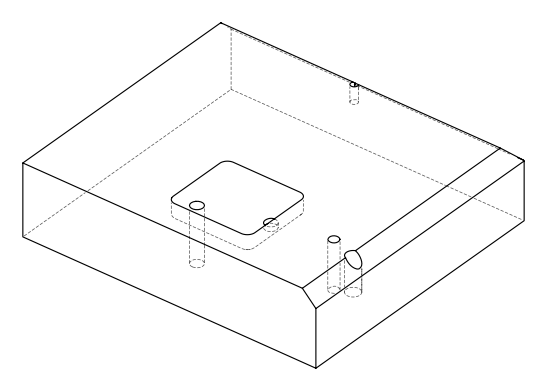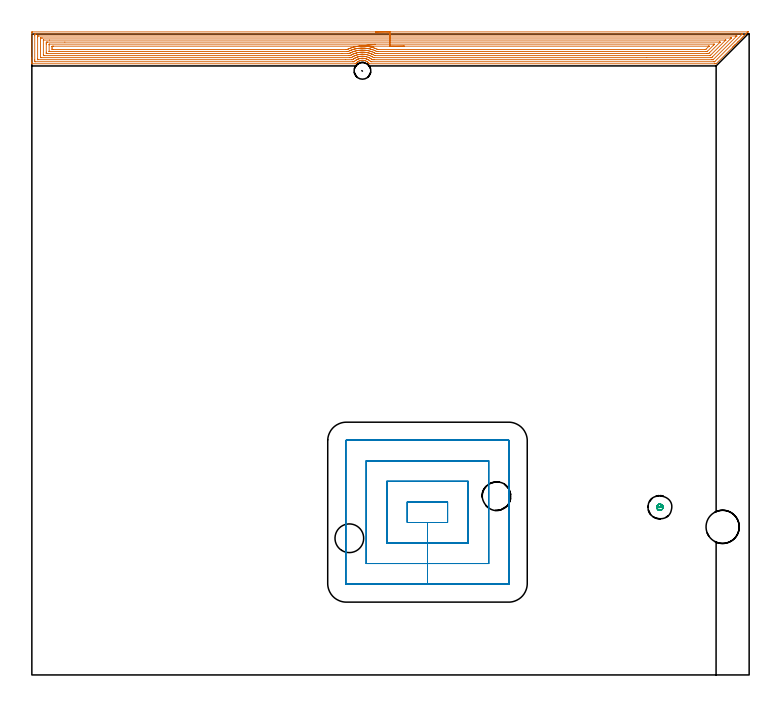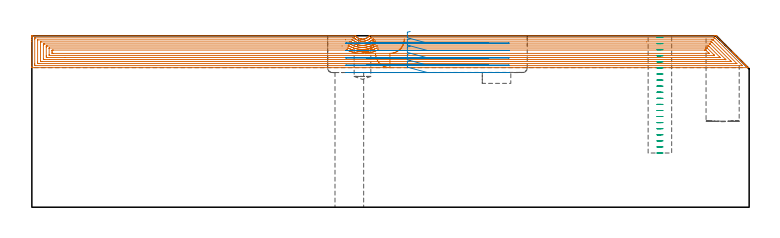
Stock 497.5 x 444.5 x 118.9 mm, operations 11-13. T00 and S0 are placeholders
(PLAN: 13 operations, 9 tool changes, 77.4 min)
(1 SPOT_DRILL | STEP1HOLE | NXT0321_9005460120000 | 0.05 min | 3053 mm3)
(2 SPOT_DRILL_1 | STEP1POCKET | NXT0321_9005460120000 | 0.05 min | 3052 mm3)
(3 SPOT_DRILL_2 | STEP1POCKET_3 | NXT0321_9005460120000 | 0.03 min | 1 mm3)
(4 DRILL_THROUGH_HOLE_INTO_CENTER | STEP1HOLE | NXT0301_065 | 0.4 min | 6304 mm3)
(5 DRILL_TO_ENLARGE_THROUGH_HOLE | STEP1HOLE | UGT0301_265 | 0.42 min | 27550 mm3)
(6 DRILL_BLIND_HOLE_INTO_CENTER | STEP1POCKET | NXT0301_128 | 0.04 min | 539 mm3)
(7 INDEXABLE_INSERT_DRILL_BLIND_HOLE_FROM_SOLID | STEP1POCKET_2 | NXT0302_017 | 0.25 min | 24609 mm3)
(8 DRILL_BLIND_HOLE_INTO_CENTER_1 | STEP1POCKET_3 | NXT0301_087 | 0.13 min | 3035 mm3)
(9 MILL_ROUGH_BLIND_HOLE_CONTOUR | STEP1POCKET | NXT0201_013 | Spiral | 0.69 min | 6552 mm3)
(10 AREA_MILL | FG_CHAMFER_SURFACE | UGT0205_001 | 30.69 min | 114221 mm3)
(11 AREA_MILL_1 | FG_CHAMFER_SURFACE_1 | UGT0205_001 | 31.65 min | 117886 mm3)
(12 MILL_RECTANGULAR_POCKET | POCKET_RECTANGULAR_STRAIGHT | NXT0201_007 | Follow Part, ap 6.25, ae 75% | 11.3 min | 419821 mm3)
(13 MILL_BLIND_HOLE_FROM_SOLID_MATERIAL | STEP1POCKET_1 | NXT0201_011 | Spiral | 1.71 min | 16965 mm3)
(TOOL NXT0321_9005460120000 | NC Spot Drill, 142deg, 12mm, Carbide, Uncoated | D12 PA142 FL30 Z2)
(TOOL NXT0301_065 | Carbide Drill 9.4mm [860.1-0940-075A1-MM 2214] | D9.4 PA140 FL98 Z2)
(TOOL UGT0301_265 | Twist Drill 19.9 mm | D19.9 PA118 FL140 Z2)
(TOOL NXT0301_128 | Carbide Drill 12mm [861.1-1200-036A1-GP GC34] | D12 PA150 FL37.4 Z2)
(TOOL NXT0302_017 | Index. Insert Drill 23mm [880-D2300L25-05] | D23 PA176 FL115 Z2)
(TOOL NXT0301_087 | Carbide Drill 11.6mm [860.1-1160-058A1-MM 2214] | D11.6 PA140 FL72 Z2)
(TOOL NXT0201_013 | ENDMILL 10mm | D10 FL30 Z4)
(TOOL UGT0205_001 | Chamfer Mill 20 x 3 x 45 deg. | D20 FL50 Z2)
(TOOL NXT0201_007 | ENDMILL 25mm [R216.25-25050GCK54P 1620] | D25 R3 FL54 Z5)
(TOOL NXT0201_011 | ENDMILL 12mm [2P460-1200-NA 1630] | D12 FL38 Z6)
(OP 11 AREA_MILL_1)
G17 G21 G94 G90
T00 M6
G54
G17 G0 G90 X238.35 Y446. S1061 M3
G43 Z128.9 H0
Z106.8
G94 G1 X238.388 Z105.928 F250.
X238.502 Z105.063
X238.691 Z104.212
X238.953 Z103.38
X239.287 Z102.574
X239.69 Z101.8
X240.159 Z101.064
X240.69 Z100.372
X241.279 Z99.729
X241.922 Z99.14
X242.614 Z98.608
X243.35 Z98.14
X244.124 Z97.737
X244.93 Z97.403
X245.762 Z97.141
X246.614 Z96.952
X247.479 Z96.838
X248.35 Z96.8
X496.374
X496.665 Y445.998 Z96.802
X496.677 Y445.996 Z96.803
X496.689 Y445.992 Z96.806
X496.677 Y445.978 Z96.821
X496.665 Y445.965 Z96.834
X496.637 Y445.937 Z96.863
X496.239 Y445.537 Z97.26
X495.717 Y445.017 Z97.782
X495.473 Y444.771 Z98.026
X495.356 Y444.655 Z98.142
X495.175 Y444.474 Z98.325
X495.021 Y444.32 Z98.479
X494.915 Y444.214 Z98.584
X494.877 Y444.176 Z98.623
X494.172 Y443.472 Z99.328
X494.033 Y443.332 Z99.465
X493.982 Y443.281 Z99.517
X493.324 Y442.624 Z100.176
X493.151 Y442.449 Z100.347
X492.476 Y441.776 Z101.024
X492.269 Y441.567 Z101.229
X491.628 Y440.928 Z101.872
X491.597 Y440.897 Z101.902
X491.387 Y440.685 Z102.111
X490.78 Y440.08 Z102.72
X490.703 Y440.003 Z102.796
X490.504 Y439.802 Z102.994
X489.932 Y439.232 Z103.568
X489.809 Y439.108 Z103.69
X489.622 Y438.92 Z103.876
X489.084 Y438.384 Z104.416
X488.74 Y438.038 Z104.758
X488.236 Y437.536 Z105.264
X488.02 Y437.319 Z105.479
X487.86 Y437.158 Z105.637
X487.698 Y436.997 Z105.801
X487.573 Y436.872 Z105.926
X487.417 Y436.715 Z106.08
X487.262 Y436.561 Z106.236
X487.126 Y436.425 Z106.373
X486.976 Y436.273 Z106.522
X486.827 Y436.126 Z106.672
X486.679 Y435.978 Z106.82
X486.534 Y435.832 Z106.963
X486.392 Y435.691 Z107.107
X486.232 Y435.531 Z107.267
X486.093 Y435.391 Z107.405
X485.957 Y435.255 Z107.542
X485.785 Y435.083 Z107.714
X474.776 Y424.076 Z118.724
X474.606 Y423.909 Z118.891
X474.6 Y423.907 Z118.893
X473.712 Y423.9 Z118.9
X234.041
X234.006 Y423.906 Z118.891
X233.977 Y423.929 Z118.868
X233.748 Y424.203 Z118.596
X233.686 Y424.279 Z118.521
X233.328 Y424.666 Z118.134
X233.153 Y424.829 Z117.971
X232.716 Y425.173 Z117.625
X232.609 Y425.245 Z117.552
X232.259 Y425.484 Z117.314
X232.159 Y425.543 Z117.255
X231.766 Y425.738 Z117.06
X231.365 Y425.911 Z116.889
X230.911 Y426.059 Z116.737
X230.735 Y426.104 Z116.694
X230.641 Y426.127 Z116.671
X230.464 Y426.168 Z116.624
X230.025 Y426.244 Z116.553
X229.96 Y426.249 Z116.548
X229.781 Y426.262 Z116.528
X229.626 Y426.278 Z116.517
X229.577 Y426.282 Z116.512
X229.57
X229.262 Y426.284 Z116.506
X229.13 Y426.286 Z116.51
X228.906 Y426.269 Z116.521
X228.858 Y426.265 Z116.523
X228.809 Y426.263 Z116.528
X228.731 Y426.259 Z116.536
X228.683 Y426.255 Z116.539
X228.676 Y426.254 Z116.54
X228.262 Y426.195 Z116.603
X228.235 Y426.191 Z116.608
X228.162 Y426.174 Z116.624
X227.959 Y426.127 Z116.67
X227.789 Y426.087 Z116.707
X227.781 Y426.084 Z116.71
X227.55 Y426.013 Z116.784
X227.338 Y425.946 Z116.85
X226.887 Y425.762 Z117.034
X226.449 Y425.544 Z117.255
X226.001 Y425.261 Z117.539
X225.993 Y425.255 Z117.545
X225.695 Y425.025 Z117.772
X225.627 Y424.974 Z117.823
X225.397 Y424.773 Z118.023
X225.271 Y424.664 Z118.132
X225.107 Y424.502 Z118.295
X224.987 Y424.363 Z118.436
X224.959 Y424.33 Z118.469
X224.744 Y424.077 Z118.717
X224.722 Y424.05 Z118.743
X224.595 Y423.899 Z118.884
X224.204 Y423.9 Z118.9
X0.184
X0.007 Y423.903 Z118.888
X0. Y423.909 Z118.882
Y424.281 Z118.519
Y424.519 Z118.281
Y425.245 Z117.55
Y426.49 Z116.307
Y427.892 Z114.904
Y445.537 Z97.26
X0.003 Y445.8 Z96.998
X0.01 Y445.992 Z96.806
X0.205 Y445.999 Z96.799
X248.35 Y446. Z96.8
Y444.586 Z98.214
X492.563 Y444.585 Z98.215
X492.783 Y444.579 Z98.221
X492.819 Y444.578 Z98.222
X492.811 Y444.567 Z98.233
X492.796 Y444.549 Z98.251
X492.7 Y444.45 Z98.35
X492.592 Y444.342 Z98.458
X473.712 Y425.462 Z117.338
X473.601 Y425.354 Z117.446
X473.573 Y425.33 Z117.47
X473.559 Y425.321 Z117.479
X473.538 Y425.319 Z117.481
X473.435 Y425.316 Z117.484
X473.229 Y425.315 Z117.485
X472.817 Y425.314 Z117.486
X235.759 Y425.315 Z117.485
X235.348 Y425.319 Z117.481
X235.147 Y425.321 Z117.479
X234.936 Y425.505 Z117.295
X234.598 Y425.797 Z117.003
X234.18 Y426.127 Z116.673
X234.041 Y426.23 Z116.57
X233.696 Y426.468 Z116.332
X233.295 Y426.699 Z116.101
X233.147 Y426.773 Z116.027
X232.641 Y427.01 Z115.79
X232.253 Y427.17 Z115.63
X232.001 Y427.258 Z115.542
X231.612 Y427.378 Z115.422
X231.359 Y427.442 Z115.358
X231.101 Y427.505 Z115.295
X230.798 Y427.563 Z115.237
X230.464 Y427.618 Z115.182
X229.78 Y427.685 Z115.115
X229.617 Y427.696 Z115.104
X229.57 Y427.697 Z115.103
X229.219 Y427.696 Z115.104
X228.885 Y427.686 Z115.114
X228.676 Y427.672 Z115.128
X228.351 Y427.646 Z115.154
X228.069 Y427.608 Z115.192
X227.935 Y427.588 Z115.212
X227.781 Y427.562 Z115.238
X227.323 Y427.462 Z115.338
X226.887 Y427.346 Z115.454
X226.628 Y427.265 Z115.535
X226.359 Y427.173 Z115.627
X225.993 Y427.032 Z115.768
X225.977 Y427.025 Z115.775
X225.94 Y427.01 Z115.79
X225.379 Y426.733 Z116.067
X225.098 Y426.579 Z116.221
X224.82 Y426.402 Z116.398
X224.423 Y426.127 Z116.673
X224.204 Y425.96 Z116.84
X223.814 Y425.63 Z117.17
X223.459 Y425.321 Z117.479
X223.412 Y425.319 Z117.481
X223.31 Y425.316 Z117.484
X223.239 Y425.315 Z117.485
X222.416 Y425.314 Z117.486
X2.42 Y425.315 Z117.485
X2.349
X2.039 Y425.321 Z117.479
X2.01 Y425.422 Z117.378
X2.003 Y425.656 Z117.144
X2.001 Y426.127 Z116.673
X2. Y426.541 Z116.259
Y443.304 Z99.496
X2.002 Y443.773 Z99.027
X2.005 Y444.182 Z98.618
X2.018 Y444.579 Z98.221
X2.42 Y444.585 Z98.215
X2.49
X248.35 Y444.586 Z98.214
Y443.172 Z99.628
X488.02
X488.63 Y443.171 Z99.629
X488.74 Y443.169 Z99.631
X488.915 Y443.165 Z99.635
X488.95 Y443.159 Z99.641
X488.933 Y443.138 Z99.662
X488.915 Y443.115 Z99.685
X472.634 Y426.834 Z115.966
X472.569 Y426.771 Z116.029
X472.539 Y426.745 Z116.055
X472.525 Y426.736 Z116.064
X472.492 Y426.734 Z116.066
X472.207 Y426.73 Z116.07
X471.923 Y426.729 Z116.071
X471.314
X237.619
X237.007 Y426.73 Z116.07
X236.724 Y426.733 Z116.067
X236.1 Y426.743 Z116.057
X235.83 Y426.954 Z115.846
X235.755 Y427.01 Z115.79
X235.276 Y427.347 Z115.453
X234.936 Y427.572 Z115.228
X234.375 Y427.892 Z114.908
X234.041 Y428.054 Z114.746
X233.729 Y428.2 Z114.6
X233.147 Y428.435 Z114.365
X232.323 Y428.705 Z114.095
X232.253 Y428.724 Z114.076
X232.052 Y428.774 Z114.026
X231.359 Y428.92 Z113.88
X231.176 Y428.954 Z113.846
X230.785 Y429.014 Z113.786
X230.464 Y429.046 Z113.754
X230.159 Y429.076 Z113.724
X229.57 Y429.107 Z113.693
X229.229 Y429.11 Z113.69
X228.676 Y429.092 Z113.708
X228.375 Y429.071 Z113.729
X228.088 Y429.047 Z113.753
X227.781 Y429.008 Z113.792
X227.575 Y428.978 Z113.822
X227.256 Y428.926 Z113.874
X226.887 Y428.852 Z113.948
X226.822 Y428.838 Z113.962
X226.553 Y428.774 Z114.026
X226.117 Y428.652 Z114.148
X225.993 Y428.614 Z114.186
X225.446 Y428.431 Z114.369
X225.098 Y428.292 Z114.508
X224.815 Y428.172 Z114.628
X224.215 Y427.892 Z114.908
X224.204 Y427.886 Z114.914
X223.863 Y427.691 Z115.109
X223.648 Y427.558 Z115.242
X223.31 Y427.338 Z115.462
X223.115 Y427.202 Z115.598
X222.851 Y427.01 Z115.79
X222.604 Y426.823 Z115.977
X222.533 Y426.771 Z116.029
X222.483 Y426.735 Z116.065
X222.416 Y426.734 Z116.066
X221.805 Y426.73 Z116.07
X217.526 Y426.728 Z116.072
X4.113 Y426.729 Z116.071
X4.037 Y426.73 Z116.07
X4.015 Y426.732 Z116.068
X4.01 Y426.734 Z116.066
X4.007 Y426.746 Z116.054
X4.003 Y426.804 Z115.996
X4.001 Y427.01 Z115.79
X4. Y427.215 Z115.585
Y442.214 Z100.586
X4.002 Y442.89 Z99.91
X4.004 Y443.092 Z99.708
X4.009 Y443.158 Z99.642
X4.067 Y443.165 Z99.635
X4.208 Y443.167 Z99.633
X4.818 Y443.171 Z99.629
X248.35 Y443.172 Z99.628
Y441.757 Z101.043
X484.698
X484.956 Y441.755 Z101.045
X485.027 Y441.754 Z101.046
X485.079 Y441.751 Z101.049
X485.065 Y441.726 Z101.074
X484.974 Y441.628 Z101.172
X484.903 Y441.554 Z101.246
X484.477 Y441.126 Z101.674
X471.923 Y428.572 Z114.228
X471.576 Y428.234 Z114.566
X471.497 Y428.158 Z114.642
X471.348 Y428.15 Z114.65
X471.029 Y428.146 Z114.654
X470.774 Y428.144 Z114.656
X426.451 Y428.143 Z114.657
X237.619
X237.363 Y428.144 Z114.656
X237.045 Y428.148 Z114.652
X237.008 Y428.15 Z114.65
X236.961 Y428.173 Z114.627
X236.863 Y428.237 Z114.563
X236.724 Y428.326 Z114.474
X236.016 Y428.774 Z114.026
X235.83 Y428.884 Z113.916
X235.571 Y429.03 Z113.77
X234.936 Y429.328 Z113.472
X234.167 Y429.656 Z113.144
X234.041 Y429.705 Z113.095
X233.965 Y429.732 Z113.068
X233.147 Y429.988 Z112.812
X232.689 Y430.109 Z112.691
X232.253 Y430.206 Z112.594
X231.934 Y430.274 Z112.526
X231.557 Y430.343 Z112.457
X231.359 Y430.372 Z112.428
X230.533 Y430.471 Z112.329
X230.464 Y430.476 Z112.324
X229.581 Y430.527 Z112.273
X229.57 Y430.528 Z112.272
X229.127 Y430.523 Z112.277
X228.7 Y430.515 Z112.285
X228.676 Y430.514 Z112.286
X227.866 Y430.455 Z112.345
X227.781 Y430.446 Z112.354
X227.081 Y430.348 Z112.452
X226.887 Y430.317 Z112.483
X226.331 Y430.205 Z112.595
X225.993 Y430.127 Z112.673
X225.615 Y430.029 Z112.771
X225.098 Y429.878 Z112.922
X224.929 Y429.824 Z112.976
X224.436 Y429.656 Z113.144
X224.27 Y429.592 Z113.208
X224.204 Y429.565 Z113.235
X223.649 Y429.322 Z113.478
X223.31 Y429.16 Z113.64
X223.049 Y429.032 Z113.768
X222.569 Y428.774 Z114.026
X222.473 Y428.718 Z114.082
X222.416 Y428.682 Z114.118
X221.779 Y428.265 Z114.535
X221.665 Y428.192 Z114.608
X221.597 Y428.15 Z114.65
X221.521 Y428.148 Z114.652
X221.265 Y428.145 Z114.655
X220.627 Y428.143 Z114.657
X220.373
X6.637
X6.14 Y428.146 Z114.654
X6.027 Y428.148 Z114.652
X6.01 Y428.15 Z114.65
X6.007 Y428.171 Z114.629
X6.003 Y428.225 Z114.575
X6.001 Y428.334 Z114.466
Y441.566 Z101.234
X6.003 Y441.675 Z101.125
X6.007 Y441.73 Z101.07
X6.01 Y441.75 Z101.05
X6.039 Y441.752 Z101.048
X6.253 Y441.755 Z101.045
X6.891 Y441.757 Z101.043
X7.145
X248.35
Y440.343 Z102.457
X480.967
X481.169 Y440.339 Z102.461
X481.223 Y440.336 Z102.464
X481.226 Y440.335 Z102.465
X481.222 Y440.328 Z102.472
X481.19 Y440.29 Z102.51
X481.145 Y440.244 Z102.556
X481.007 Y440.105 Z102.695
X470.792 Y429.89 Z112.91
X470.554 Y429.656 Z113.144
X470.468 Y429.577 Z113.223
X470.452 Y429.564 Z113.236
X470.403 Y429.561 Z113.239
X470.336 Y429.558 Z113.242
X470.235 Y429.557 Z113.243
X470.134
X238.412
X238.21 Y429.559 Z113.241
X237.81 Y429.564 Z113.236
X237.635 Y429.656 Z113.144
X237.619 Y429.666 Z113.134
X237.592 Y429.683 Z113.117
X236.724 Y430.181 Z112.619
X235.978 Y430.539 Z112.261
X235.83 Y430.604 Z112.196
X235.714 Y430.653 Z112.147
X234.936 Y430.965 Z111.835
X234.284 Y431.181 Z111.619
X234.041 Y431.254 Z111.546
X233.454 Y431.421 Z111.379
X233.147 Y431.494 Z111.306
X233.051 Y431.516 Z111.284
X232.253 Y431.675 Z111.125
X231.94 Y431.73 Z111.07
X231.359 Y431.805 Z110.995
X230.919 Y431.855 Z110.945
X230.464 Y431.891 Z110.909
X229.959 Y431.919 Z110.881
X229.57 Y431.935 Z110.865
X229.048 Y431.936 Z110.864
X228.676 Y431.924 Z110.876
X228.194 Y431.896 Z110.904
X227.781 Y431.868 Z110.932
X227.368 Y431.829 Z110.971
X226.887 Y431.762 Z111.038
X226.585 Y431.719 Z111.081
X225.993 Y431.609 Z111.191
X225.835 Y431.576 Z111.224
X225.145 Y431.421 Z111.379
X225.108 Y431.411 Z111.389
X225.098 Y431.409 Z111.391
X224.418 Y431.21 Z111.59
X224.204 Y431.143 Z111.657
X223.749 Y430.988 Z111.812
X223.31 Y430.826 Z111.974
X223.103 Y430.742 Z112.058
X222.617 Y430.539 Z112.261
X222.479 Y430.476 Z112.324
X222.416 Y430.446 Z112.354
X221.883 Y430.181 Z112.619
X221.521 Y429.987 Z112.813
X221.308 Y429.867 Z112.933
X220.954 Y429.656 Z113.144
X220.809 Y429.571 Z113.229
X220.721 Y429.563 Z113.237
X220.627 Y429.561 Z113.239
X219.833 Y429.557 Z113.243
X219.733
X8.68
X8.579 Y429.558 Z113.242
X8.377 Y429.561 Z113.239
X8.01 Y429.568 Z113.232
X8.008 Y429.656 Z113.144
X8.001 Y430.326 Z112.474
X8. Y440.032 Z102.768
X8.003 Y440.244 Z102.556
X8.007 Y440.326 Z102.474
X8.008 Y440.332 Z102.468
X8.035 Y440.336 Z102.464
X8.142 Y440.34 Z102.46
X8.276 Y440.342 Z102.458
X12.325 Y440.343 Z102.457
X248.35
Y438.929 Z103.871
X476.833
X477.047 Y438.927 Z103.873
X477.289 Y438.924 Z103.876
X477.357 Y438.922 Z103.878
X477.289 Y438.843 Z103.957
X477.108 Y438.657 Z104.143
X476.931 Y438.479 Z104.321
X469.873 Y431.421 Z111.379
X469.555 Y431.11 Z111.69
X469.446 Y431.005 Z111.795
X469.407 Y430.978 Z111.822
X469.354 Y430.976 Z111.824
X469.24 Y430.974 Z111.826
X468.801 Y430.972 Z111.828
X468.346 Y430.971 Z111.829
X239.863 Y430.972 Z111.828
X239.407 Y430.973 Z111.827
X238.962 Y430.978 Z111.822
X238.513 Y430.986 Z111.814
X237.71 Y431.421 Z111.379
X237.619 Y431.467 Z111.333
X237.527 Y431.511 Z111.289
X236.995 Y431.752 Z111.048
X236.724 Y431.868 Z110.932
X235.941 Y432.194 Z110.606
X235.83 Y432.234 Z110.566
X235.627 Y432.303 Z110.497
X234.936 Y432.52 Z110.28
X234.62 Y432.615 Z110.185
X234.041 Y432.768 Z110.032
X233.427 Y432.909 Z109.891
X233.147 Y432.967 Z109.833
X232.767 Y433.042 Z109.758
X232.316 Y433.124 Z109.676
X232.253 Y433.133 Z109.667
X231.852 Y433.185 Z109.615
X231.359 Y433.243 Z109.557
X231.294 Y433.249 Z109.551
X230.464 Y433.312 Z109.488
X230.327 Y433.321 Z109.479
X229.57 Y433.349 Z109.451
X229.402 Y433.351 Z109.449
X228.676 Y433.34 Z109.46
X228.524 Y433.335 Z109.465
X227.781 Y433.293 Z109.507
X227.681 Y433.285 Z109.515
X226.887 Y433.209 Z109.591
X226.866 Y433.207 Z109.593
X226.709 Y433.185 Z109.615
X226.088 Y433.091 Z109.709
X225.993 Y433.074 Z109.726
X225.34 Y432.947 Z109.853
X225.098 Y432.893 Z109.907
X224.616 Y432.78 Z110.02
X224.204 Y432.672 Z110.128
X223.913 Y432.59 Z110.21
X223.31 Y432.412 Z110.388
X223.226 Y432.386 Z110.414
X222.985 Y432.303 Z110.497
X222.416 Y432.092 Z110.708
X221.936 Y431.894 Z110.906
X221.521 Y431.716 Z111.084
X221.316 Y431.623 Z111.177
X220.889 Y431.421 Z111.379
X220.715 Y431.334 Z111.466
X220.627 Y431.289 Z111.511
X220.132 Y431.027 Z111.773
X220.061 Y430.991 Z111.809
X219.96 Y430.978 Z111.822
X219.733 Y430.975 Z111.825
X219.293 Y430.972 Z111.828
X215.165 Y430.971 Z111.829
X10.924
X10.468 Y430.973 Z111.827
X10.025 Y430.976 Z111.824
X10.01 Y430.978 Z111.822
X10.004 Y430.997 Z111.803
X10.001 Y431.421 Z111.379
X10. Y431.883 Z110.917
Y437.597 Z105.203
X10.002 Y438.057 Z104.743
X10.009 Y438.479 Z104.321
X10.02 Y438.922 Z103.878
X10.468 Y438.926 Z103.874
X10.908 Y438.928 Z103.872
X22.889 Y438.929 Z103.871
X248.35
Y437.515 Z105.285
X472.901 Y437.514 Z105.286
X473.465 Y437.508 Z105.292
X473.205 Y437.214 Z105.586
X473.046 Y437.049 Z105.751
X472.817 Y436.815 Z105.985
X468.629 Y432.627 Z110.173
X468.514 Y432.514 Z110.286
X468.436 Y432.44 Z110.36
X468.39 Y432.399 Z110.401
X468.346 Y432.392 Z110.408
X468.258 Y432.39 Z110.41
X467.452 Y432.386 Z110.414
X467.368 Y432.385 Z110.415
X240.218 Y432.386 Z110.414
X239.407 Y432.391 Z110.409
X239.317 Y432.392 Z110.408
X238.513 Y432.748 Z110.052
X237.694 Y433.111 Z109.689
X237.619 Y433.142 Z109.658
X237.512 Y433.185 Z109.615
X236.724 Y433.495 Z109.305
X236.248 Y433.656 Z109.144
X235.83 Y433.786 Z109.014
X234.963 Y434.041 Z108.759
X234.936 Y434.048 Z108.752
X234.861 Y434.068 Z108.732
X234.041 Y434.253 Z108.547
X233.8 Y434.306 Z108.494
X233.147 Y434.432 Z108.368
X232.703 Y434.506 Z108.294
X232.253 Y434.564 Z108.236
X231.68 Y434.633 Z108.167
X231.359 Y434.663 Z108.137
X230.701 Y434.716 Z108.084
X230.464 Y434.729 Z108.071
X229.763 Y434.76 Z108.04
X229.57 Y434.764 Z108.036
X228.869 Y434.759 Z108.041
X228.676 Y434.754 Z108.046
X228.011 Y434.724 Z108.076
X227.781 Y434.709 Z108.091
X227.181 Y434.66 Z108.14
X226.887 Y434.631 Z108.169
X226.375 Y434.573 Z108.227
X225.993 Y434.519 Z108.281
X225.596 Y434.459 Z108.341
X225.098 Y434.367 Z108.433
X224.846 Y434.317 Z108.483
X224.204 Y434.178 Z108.622
X224.114 Y434.157 Z108.643
X223.751 Y434.068 Z108.732
X223.405 Y433.974 Z108.826
X223.31 Y433.947 Z108.853
X222.719 Y433.768 Z109.032
X222.416 Y433.674 Z109.126
X222.049 Y433.548 Z109.252
X221.521 Y433.359 Z109.441
X221.394 Y433.311 Z109.489
X221.081 Y433.185 Z109.615
X220.764 Y433.051 Z109.749
X220.627 Y432.991 Z109.809
X220.153 Y432.771 Z110.029
X219.416 Y432.425 Z110.375
X219.342 Y432.392 Z110.408
X218.755 Y432.385 Z110.415
X12.257 Y432.386 Z110.414
X12.173
X12.06 Y432.39 Z110.41
X12.012 Y432.392 Z110.408
X12.007 Y432.419 Z110.381
X12.004 Y432.451 Z110.349
X12.001 Y432.556 Z110.244
X12. Y436.968 Z105.832
X12.003 Y437.222 Z105.578
X12.008 Y437.39 Z105.41
X12.013 Y437.508 Z105.292
X12.341 Y437.514 Z105.286
X248.35 Y437.515 Z105.285
Y436.101 Z106.699
X469.512 Y436.1 Z106.7
X469.59 Y436.099 Z106.701
X469.636 Y436.097 Z106.703
X469.637
X469.63 Y436.085 Z106.715
X469.594 Y436.045 Z106.755
X469.314 Y435.76 Z107.04
X467.537 Y433.984 Z108.816
X467.452 Y433.901 Z108.899
X467.364 Y433.823 Z108.977
X467.331 Y433.806 Z108.994
X467.295 Y433.805 Z108.995
X467.14 Y433.802 Z108.998
X466.829 Y433.8 Z109.
X466.557
X240.573
X240.301 Y433.801 Z108.999
X239.991 Y433.805 Z108.995
X239.915 Y433.807 Z108.993
X239.806 Y433.85 Z108.95
X239.496 Y433.98 Z108.82
X239.297 Y434.068 Z108.732
X238.513 Y434.403 Z108.397
X237.931 Y434.642 Z108.158
X237.619 Y434.76 Z108.04
X237.059 Y434.95 Z107.85
X236.724 Y435.057 Z107.743
X236.566 Y435.106 Z107.694
X235.83 Y435.311 Z107.489
X235.332 Y435.442 Z107.358
X234.936 Y435.533 Z107.267
X234.173 Y435.702 Z107.098
X234.041 Y435.729 Z107.071
X233.502 Y435.832 Z106.968
X233.147 Y435.89 Z106.91
X233.078 Y435.901 Z106.899
X232.739 Y435.944 Z106.856
X232.253 Y436.003 Z106.797
X232.057 Y436.026 Z106.775
X231.378 Y436.094 Z106.706
X231.359 Y436.098 Z106.702
X231.358 Y436.099 Z106.701
X231.981 Y436.1 Z106.7
X232.189 Y436.101 Z106.699
X248.35
X249.222 Z106.738
X250.087 Z106.851
X250.938 Z107.04
X251.77 Z107.303
X252.576 Z107.636
X253.35 Z108.039
X254.086 Z108.508
X254.778 Z109.039
X255.421 Z109.628
X256.011 Z110.272
X256.542 Z110.964
X257.01 Z111.699
X257.413 Z112.473
X257.747 Z113.279
X258.009 Z114.111
X258.198 Z114.963
X258.312 Z115.828
X258.35 Z116.699
G0 X238.148 Y437.391 Z115.477
G1 X238.01 Y437.375 Z114.616
X237.798 Y437.35 Z113.77
X237.513 Y437.317 Z112.946
X237.158 Y437.275 Z112.15
X236.736 Y437.225 Z111.388
X236.249 Y437.168 Z110.666
X235.702 Y437.103 Z109.99
X235.098 Y437.032 Z109.364
X234.443 Y436.955 Z108.794
X233.74 Y436.872 Z108.283
X232.996 Y436.784 Z107.836
X232.216 Y436.693 Z107.456
X231.407 Y436.597 Z107.146
X230.573 Y436.499 Z106.908
X229.722 Y436.399 Z106.744
X228.86 Y436.297 Z106.656
X227.994 Y436.195 Z106.643
X227.13 Y436.093 Z106.707
X227.017 Y436.08 Z106.72
X226.933 Y436.071 Z106.729
X226.673 Y436.043 Z106.757
X226.186 Y435.988 Z106.812
X225.993 Y435.965 Z106.835
X225.874 Y435.949 Z106.851
X225.078 Y435.832 Z106.968
X224.348 Y435.69 Z107.11
X224.204 Y435.66 Z107.14
X223.62 Y435.527 Z107.273
X223.31 Y435.452 Z107.348
X222.907 Y435.348 Z107.452
X222.416 Y435.213 Z107.587
X222.209 Y435.153 Z107.647
X221.532 Y434.95 Z107.85
X221.524 Y434.947 Z107.853
X220.869 Y434.712 Z108.088
X220.627 Y434.622 Z108.178
X220.226 Y434.463 Z108.337
X219.733 Y434.262 Z108.538
X219.596 Y434.203 Z108.597
X219.292 Y434.068 Z108.732
X218.983 Y433.925 Z108.875
X218.838 Y433.858 Z108.942
X218.755 Y433.822 Z108.978
X218.718 Y433.808 Z108.992
X218.682 Y433.805 Z108.995
X218.527 Y433.802 Z108.998
X218.216 Y433.8 Z109.
X217.944
X14.94
X14.313 Y433.803 Z108.997
X14.046 Y433.807 Z108.993
X14.007 Y434.068 Z108.732
X14.003 Y434.11 Z108.69
X14. Y434.995 Z107.805
X14.003 Y435.832 Z106.968
X14.005 Y435.872 Z106.928
X14.046 Y436.093 Z106.707
X14.67 Y436.099 Z106.701
X14.94 Y436.1 Z106.7
X226.927
X227.007 Y436.098 Z106.702
X227.13 Y436.093 Z106.707
X227.999 Y436.061 Z106.777
X228.858 Y436.029 Z106.923
X229.702 Y435.997 Z107.144
X230.523 Y435.967 Z107.437
X231.315 Y435.937 Z107.8
X232.073 Y435.909 Z108.232
X232.79 Y435.882 Z108.727
X233.462 Y435.857 Z109.284
X234.082 Y435.834 Z109.897
X234.647 Y435.813 Z110.562
X235.151 Y435.794 Z111.273
X235.592 Y435.778 Z112.026
X235.965 Y435.764 Z112.814
X236.269 Y435.753 Z113.632
X236.5 Y435.744 Z114.473
X236.657 Y435.738 Z115.331
X236.738 Y435.735 Z116.2
X236.744 Z117.072
G0 Z128.9
M5
M2
(OP 12 MILL_RECTANGULAR_POCKET)
G17 G21 G94 G90
T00 M6
G54
G17 G0 G90 X262.433 Y120.05 S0 M3
G43 Z128.904 H1
Z121.904
G94 G1 X260.45 Z121.373 F250.
Y105.75 Z117.541
X274.4 Z113.803
X288.35 F500.
Y120.05
X260.45
Y105.75
X274.4
Y91.5
X302.6
Y134.3
X246.2
Y91.5
X274.4
Y77.25
X316.85
Y148.55
X231.95
Y77.25
X274.4
Y63.
X330.7
G3 X331.1 Y63.4 R0.4
G1 Y162.4
G3 X330.7 Y162.8 R0.4
G1 X218.1
G3 X217.7 Y162.4 R0.4
G1 Y63.4
G3 X218.1 Y63. R0.4
G1 X274.4
X275.4
G0 X262.433 Y120.05 Z116.803
G1 X260.45 Z116.272 F250.
Y105.75 Z112.44
X274.4 Z108.702
X288.35 F500.
Y120.05
X260.45
Y105.75
X274.4
Y91.5
X302.6
Y134.3
X246.2
Y91.5
X274.4
Y77.25
X316.85
Y148.55
X231.95
Y77.25
X274.4
Y63.
X330.7
G3 X331.1 Y63.4 R0.4
G1 Y162.4
G3 X330.7 Y162.8 R0.4
G1 X218.1
G3 X217.7 Y162.4 R0.4
G1 Y63.4
G3 X218.1 Y63. R0.4
G1 X274.4
X275.4
G0 X262.433 Y120.05 Z111.702
G1 X260.45 Z111.171 F250.
Y105.75 Z107.339
X274.4 Z103.602
X288.35 F500.
Y120.05
X260.45
Y105.75
X274.4
Y91.5
X302.6
Y134.3
X246.2
Y91.5
X274.4
Y77.25
X316.85
Y148.55
X231.95
Y77.25
X274.4
Y63.
X330.7
G3 X331.1 Y63.4 R0.4
G1 Y162.4
G3 X330.7 Y162.8 R0.4
G1 X218.1
G3 X217.7 Y162.4 R0.4
G1 Y63.4
G3 X218.1 Y63. R0.4
G1 X274.4
X275.4
G0 X262.433 Y120.05 Z106.602
G1 X260.45 Z106.07 F250.
Y105.75 Z102.239
X274.4 Z98.501
X288.35 F500.
Y120.05
X260.45
Y105.75
X274.4
Y91.5
X302.6
Y134.3
X246.2
Y91.5
X274.4
Y77.25
X316.85
Y148.55
X231.95
Y77.25
X274.4
Y63.
X330.7
G3 X331.1 Y63.4 R0.4
G1 Y162.4
G3 X330.7 Y162.8 R0.4
G1 X218.1
G3 X217.7 Y162.4 R0.4
G1 Y63.4
G3 X218.1 Y63. R0.4
G1 X274.4
X275.4
G0 X262.433 Y120.05 Z101.501
G1 X260.45 Z100.97 F250.
Y105.75 Z97.138
X274.4 Z93.4
X288.35 F500.
Y120.05
X260.45
Y105.75
X274.4
Y91.5
X302.6
Y134.3
X246.2
Y91.5
X274.4
Y77.25
X316.85
Y148.55
X231.95
Y77.25
X274.4
Y63.
X330.7
G3 X331.1 Y63.4 R0.4
G1 Y162.4
G3 X330.7 Y162.8 R0.4
G1 X218.1
G3 X217.7 Y162.4 R0.4
G1 Y63.4
G3 X218.1 Y63. R0.4
G1 X274.4
X275.4
G0 Z128.904
M5
M2
(OP 13 MILL_BLIND_HOLE_FROM_SOLID_MATERIAL)
G17 G21 G94 G90
T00 M6
G54
G17 G0 G90 X435.6 Y116.3 S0 M3
G43 Z128.9 H1
Z117.685
G94 G3 X436.294 Y117.756 R0.893 F250.
X434.247 Y117.971 R1.456
X433.929 Y114.947 R2.15
X434.247 Y117.971 R-2.15
X434.088 Y116.459 R1.075
X435.6 Y116.3 R1.075
G0 Z113.47
G3 X436.294 Y117.756 R0.893
X434.247 Y117.971 R1.456
X433.929 Y114.947 R2.15
X434.247 Y117.971 R-2.15
X434.088 Y116.459 R1.075
X435.6 Y116.3 R1.075
G0 Z109.255
G3 X436.294 Y117.756 R0.893
X434.247 Y117.971 R1.456
X433.929 Y114.947 R2.15
X434.247 Y117.971 R-2.15
X434.088 Y116.459 R1.075
X435.6 Y116.3 R1.075
G0 Z105.04
G3 X436.294 Y117.756 R0.893
X434.247 Y117.971 R1.456
X433.929 Y114.947 R2.15
X434.247 Y117.971 R-2.15
X434.088 Y116.459 R1.075
X435.6 Y116.3 R1.075
G0 Z100.825
G3 X436.294 Y117.756 R0.893
X434.247 Y117.971 R1.456
X433.929 Y114.947 R2.15
X434.247 Y117.971 R-2.15
X434.088 Y116.459 R1.075
X435.6 Y116.3 R1.075
G0 Z96.61
G3 X436.294 Y117.756 R0.893
X434.247 Y117.971 R1.456
X433.929 Y114.947 R2.15
X434.247 Y117.971 R-2.15
X434.088 Y116.459 R1.075
X435.6 Y116.3 R1.075
G0 Z92.395
G3 X436.294 Y117.756 R0.893
X434.247 Y117.971 R1.456
X433.929 Y114.947 R2.15
X434.247 Y117.971 R-2.15
X434.088 Y116.459 R1.075
X435.6 Y116.3 R1.075
G0 Z88.18
G3 X436.294 Y117.756 R0.893
X434.247 Y117.971 R1.456
X433.929 Y114.947 R2.15
X434.247 Y117.971 R-2.15
X434.088 Y116.459 R1.075
X435.6 Y116.3 R1.075
G0 Z83.965
G3 X436.294 Y117.756 R0.893
X434.247 Y117.971 R1.456
X433.929 Y114.947 R2.15
X434.247 Y117.971 R-2.15
X434.088 Y116.459 R1.075
X435.6 Y116.3 R1.075
G0 Z79.75
G3 X436.294 Y117.756 R0.893
X434.247 Y117.971 R1.456
X433.929 Y114.947 R2.15
X434.247 Y117.971 R-2.15
X434.088 Y116.459 R1.075
X435.6 Y116.3 R1.075
G0 Z75.535
G3 X436.294 Y117.756 R0.893
X434.247 Y117.971 R1.456
X433.929 Y114.947 R2.15
X434.247 Y117.971 R-2.15
X434.088 Y116.459 R1.075
X435.6 Y116.3 R1.075
G0 Z71.32
G3 X436.294 Y117.756 R0.893
X434.247 Y117.971 R1.456
X433.929 Y114.947 R2.15
X434.247 Y117.971 R-2.15
X434.088 Y116.459 R1.075
X435.6 Y116.3 R1.075
G0 Z67.105
G3 X436.294 Y117.756 R0.893
X434.247 Y117.971 R1.456
X433.929 Y114.947 R2.15
X434.247 Y117.971 R-2.15
X434.088 Y116.459 R1.075
X435.6 Y116.3 R1.075
G0 Z62.89
G3 X436.294 Y117.756 R0.893
X434.247 Y117.971 R1.456
X433.929 Y114.947 R2.15
X434.247 Y117.971 R-2.15
X434.088 Y116.459 R1.075
X435.6 Y116.3 R1.075
G0 Z58.675
G3 X436.294 Y117.756 R0.893
X434.247 Y117.971 R1.456
X433.929 Y114.947 R2.15
X434.247 Y117.971 R-2.15
X434.088 Y116.459 R1.075
X435.6 Y116.3 R1.075
G0 Z54.46
G3 X436.294 Y117.756 R0.893
X434.247 Y117.971 R1.456
X433.929 Y114.947 R2.15
X434.247 Y117.971 R-2.15
X434.088 Y116.459 R1.075
X435.6 Y116.3 R1.075
G0 Z50.245
G3 X436.294 Y117.756 R0.893
X434.247 Y117.971 R1.456
X433.929 Y114.947 R2.15
X434.247 Y117.971 R-2.15
X434.088 Y116.459 R1.075
X435.6 Y116.3 R1.075
G0 Z46.03
G3 X436.294 Y117.756 R0.893
X434.247 Y117.971 R1.456
X433.929 Y114.947 R2.15
X434.247 Y117.971 R-2.15
X434.088 Y116.459 R1.075
X435.6 Y116.3 R1.075
G0 Z41.815
G3 X436.294 Y117.756 R0.893
X434.247 Y117.971 R1.456
X433.929 Y114.947 R2.15
X434.247 Y117.971 R-2.15
X434.088 Y116.459 R1.075
X435.6 Y116.3 R1.075
G0 Z37.6
G3 X436.294 Y117.756 R0.893
X434.247 Y117.971 R1.456
X433.929 Y114.947 R2.15
X434.247 Y117.971 R-2.15
X434.088 Y116.459 R1.075
X435.6 Y116.3 R1.075
G0 Z128.9
M5
M2
